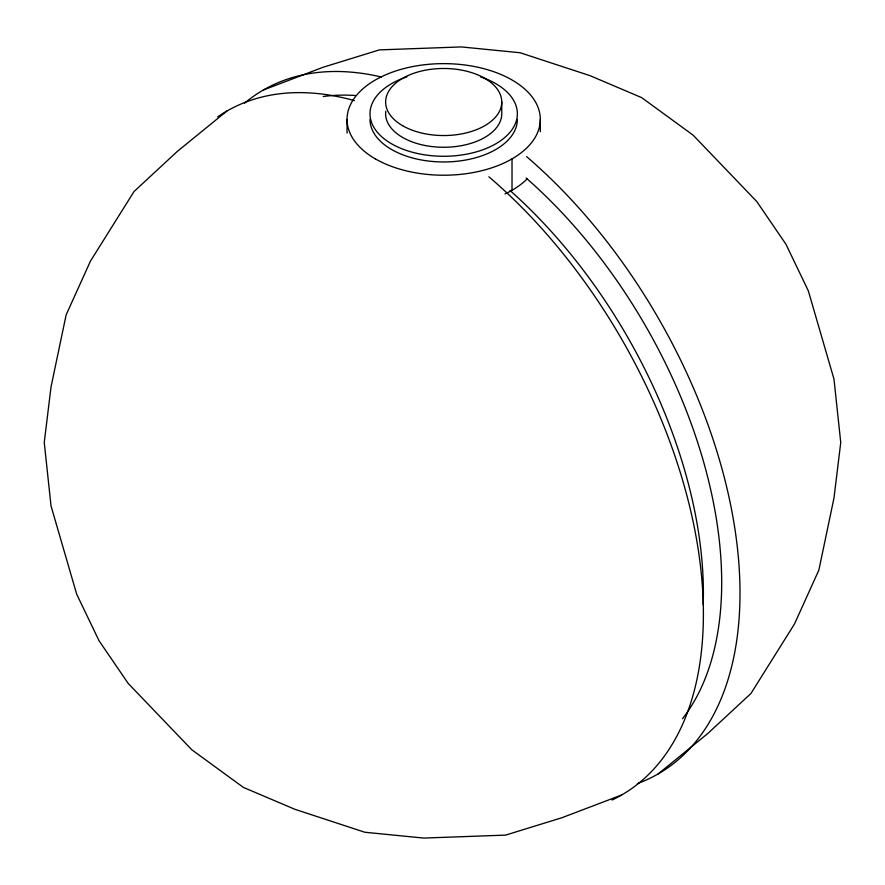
<?xml version="1.0" encoding="UTF-8"?>
<svg xmlns="http://www.w3.org/2000/svg" width="885" height="885" viewBox="0 0 885 885"><rect width="100%" height="100%" fill="white"/><g stroke="black" fill="none" stroke-linecap="round" stroke-linejoin="round"><path stroke-width="1.33" d="M226.781 111.123L177.277 151.435L134.044 191.525L90.491 261.053L66.132 314.905L51.031 386.911L44.25 442.5L51.031 505.932L76.685 594.189L99.065 640.784L128.225 683.463L191.835 749.805L243.375 787.396L294.915 809.31L364.819 832.243L423.638 838.073L505.623 835.108L561.953 817.718L621.624 795.007M658.219 773.877L707.723 733.565L750.956 693.475L794.509 623.947L818.868 570.095L833.969 498.089L840.75 442.5L833.969 379.068L808.315 290.811L785.935 244.216L756.775 201.537L693.165 135.195L641.625 97.604L590.085 75.69L520.181 52.757L461.362 46.927L379.377 49.892L323.047 67.282L263.376 89.993M540.326 119.42L540.326 131.71M512.017 158.88L512.017 190.275M501.762 102.007L501.762 113.734A58.067 33.53 0 0 1 441.526 147.242A58.067 33.53 0 0 1 385.783 111.233M347.053 119.42L347.053 133.071M244.481 103.224A394.843 227.965 60 0 1 381.424 77.017M526.575 156.601A394.843 227.965 60 0 1 733.068 517.736A394.843 227.965 60 0 1 637.311 783.623M323.257 96.531A368.968 213.019 60 0 1 355.471 95.503M526.177 178.04A368.968 213.019 60 0 1 682.501 718.753M510.026 190.496A368.968 213.019 60 0 1 703.199 604.621M217.666 116.897A394.843 227.965 60 0 1 354.398 100.613M488.896 176.801A394.843 227.965 60 0 1 694.57 528.732A394.843 227.965 60 0 1 612.066 800.018M480.522 76.895A73.676 42.535 0 0 1 500.125 141.08A73.676 42.535 0 0 1 387.243 141.08A73.676 42.535 0 0 1 406.846 76.895M517.36 119.42A73.676 42.535 0 0 1 443.684 161.966A73.676 42.535 0 0 1 370.007 119.42M527.371 178.715A96.631 55.788 0 0 1 505.003 193.937M402.62 125.714A58.067 33.53 0 0 0 499.782 110.68A58.067 33.53 0 0 0 428.661 69.627A58.067 33.53 0 0 0 402.62 125.714M375.362 158.88A96.631 55.788 0 0 0 537.029 133.867A96.631 55.788 0 0 0 418.671 65.534A96.631 55.788 0 0 0 375.362 158.88"/></g></svg>
